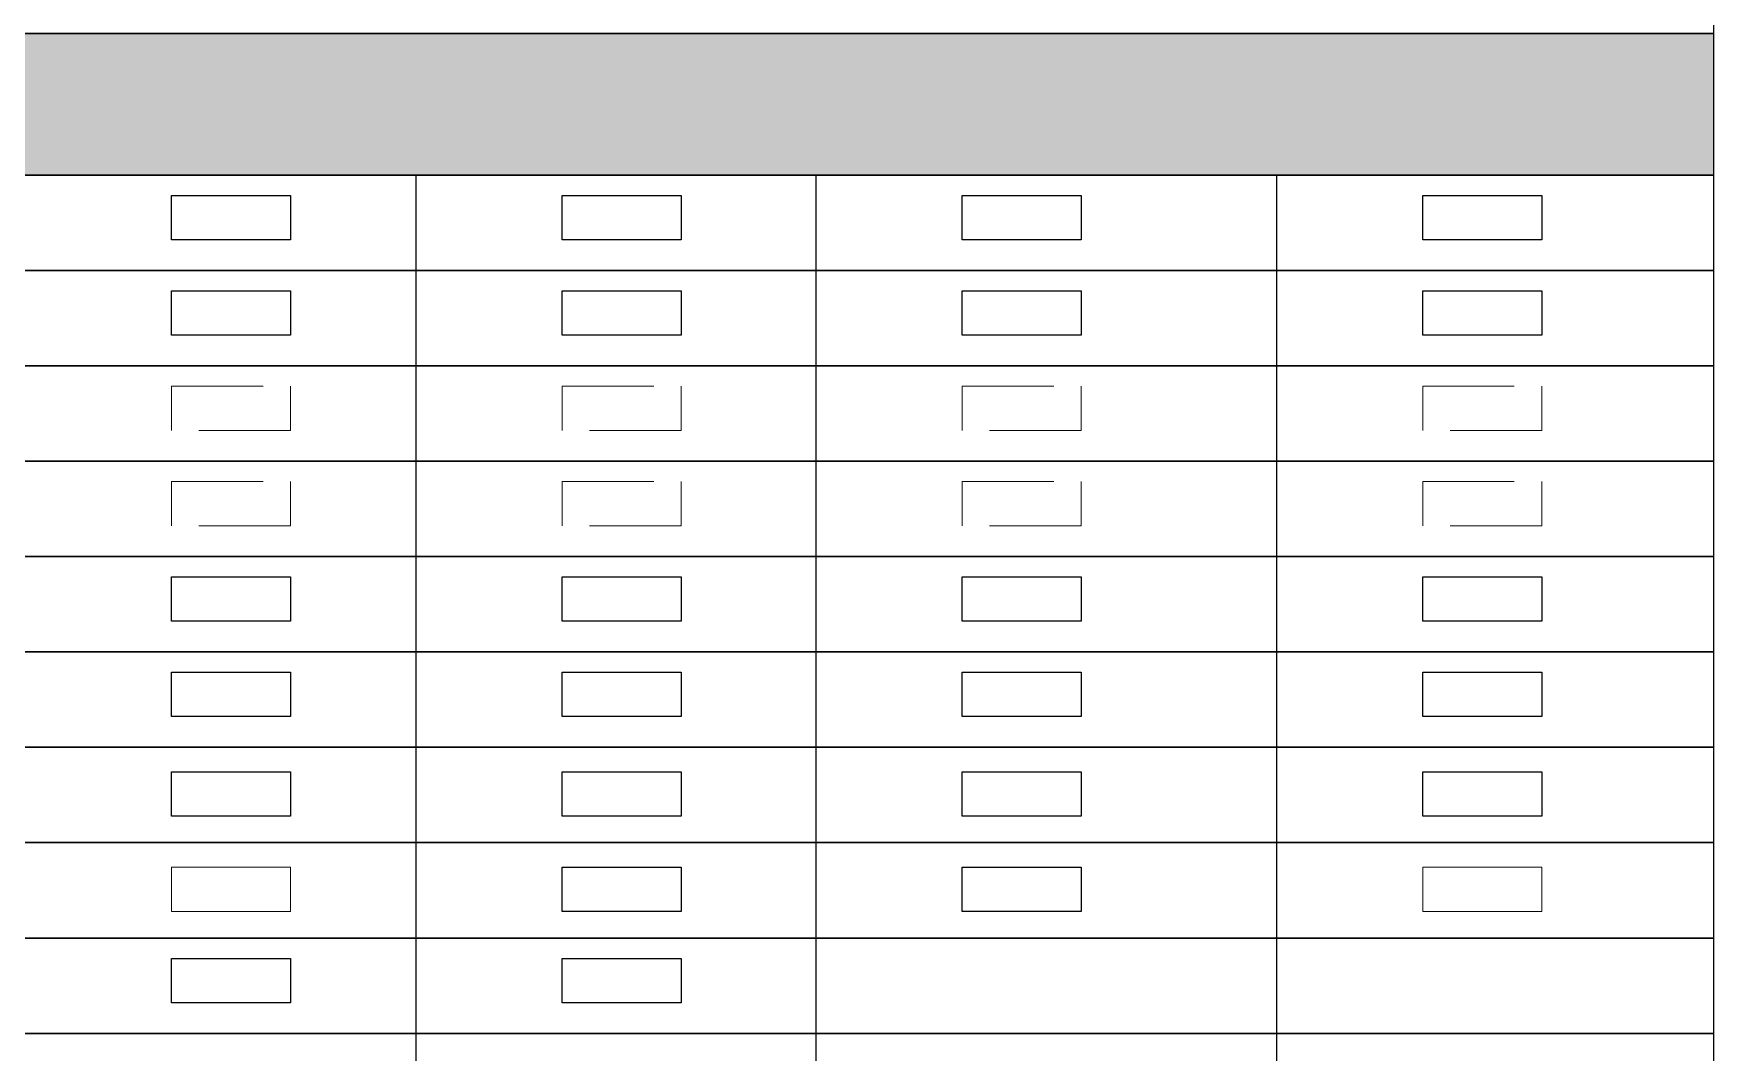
# Model space of a CAD drawing. Header units: millimetres. Extents: x -9481 to -9285, y 28728 to 28829.
# Drawn here: x -9451.39 to -9442.23, y 28797.4 to 28802.96 of the extents above; entities that cross this region are included whole.
import ezdxf

# ---------------------------------------------------------------- set-up
doc = ezdxf.new("R2010")
doc.units = ezdxf.units.MM
doc.linetypes.add('CONTINULUS', pattern=[0])
doc.linetypes.add('DASHED', pattern=[0.75, 0.5, -0.25])
for name, color, linetype in [('BLK_1_FLR_-1_APPROVED_CONSTRUCTION', 7, 'Continuous'), ('BLK_1_FLR_-1_DEMOLITION_AREA', 7, 'Continuous'), ('BLK_1_FLR_-2_APPROVED_CONSTRUCTION', 7, 'Continuous'), ('BLK_1_FLR_-2_BLT_UP_AREA', 7, 'Continuous'), ('BLK_1_FLR_-2_DEMOLITION_AREA', 7, 'Continuous'), ('BLK_1_FLR_3_APPROVED_CONSTRUCTION', 7, 'Continuous'), ('BLK_1_FLR_3_DEMOLITION_AREA', 7, 'Continuous'), ('BLK_1_FLR_3_ROOF_AREA', 7, 'Continuous'), ('BLK_1_FLR_4_APPROVED_CONSTRUCTION', 7, 'Continuous'), ('BLK_1_FLR_4_BLT_UP_AREA', 7, 'Continuous'), ('BLK_1_FLR_4_DEMOLITION_AREA', 7, 'Continuous'), ('BLK_1_FLR_4_ROOF_AREA', 7, 'Continuous'), ('BLK_1_PLANTATION_GREENSTRIP', 7, 'Continuous'), ('HATCH', 7, 'Continuous')]:
    doc.layers.add(name, color=color, linetype=linetype)
for name, color, linetype, plot in [('BLK_1_FLR_-1_BLT_UP_AREA', 25, 'Continuous', False), ('BLK_1_FLR_-1_BLT_UP_AREA_DEDUCT', 25, 'Continuous', False), ('BLK_1_FLR_-1_CARPET_AREA', 25, 'Continuous', False), ('BLK_1_FLR_-1_CRPT_AREA_DEDUCT', 4, 'Continuous', False), ('BLK_1_FLR_-2_BLT_UP_AREA_DEDUCT', 25, 'Continuous', False), ('BLK_1_FLR_-2_CARPET_AREA', 4, 'Continuous', False), ('BLK_1_FLR_3_BLT_UP_AREA', 7, 'Continuous', False), ('BLK_1_FLR_3_BLT_UP_AREA_DEDUCT', 7, 'Continuous', False), ('BLK_1_FLR_3_CARPET_AREA', 25, 'Continuous', False), ('BLK_1_FLR_4_BLT_UP_AREA_DEDUCT', 7, 'Continuous', False), ('BLK_1_FLR_4_CARPET_AREA', 4, 'Continuous', False), ('BLK_1_FLR_4_CRPT_AREA_DEDUCT', 25, 'Continuous', False)]:
    doc.layers.add(name, color=color, linetype=linetype, plot=plot)
for name, color, linetype, lineweight in [('BLK_1_FLR_-1_BLT_UP_AREA_EXISTING', 11, 'DASHED', 9), ('BLK_1_FLR_-2_BLT_UP_AREA_DEDUCT_EXISTING', 11, 'DASHED', 9), ('BLK_1_FLR_-2_BLT_UP_AREA_EXISTING', 11, 'DASHED', 9), ('BLK_1_FLR_-2_CRPT_AREA_DEDUCT', 7, 'Continuous', 0), ('BLK_1_FLR_3_BLT_UP_AREA_DEDUCT_EXISTING', 11, 'DASHED', 9), ('BLK_1_FLR_3_BLT_UP_AREA_EXISTING', 11, 'DASHED', 9), ('BLK_1_FLR_3_CRPT_AREA_DEDUCT', 7, 'Continuous', 0), ('BLK_1_FLR_4_BLT_UP_AREA_DEDUCT_EXISTING', 11, 'DASHED', 9), ('BLK_1_FLR_4_BLT_UP_AREA_EXISTING', 11, 'DASHED', 9), ('BLK_1_FLR_5_BLT_UP_AREA_DEDUCT_EXISTING', 11, 'DASHED', 9)]:
    doc.layers.add(name, color=color, linetype=linetype, lineweight=lineweight)

# ---------------------------------------------------------------- blocks, each defined once
blk = doc.blocks.new('H2')
at = {"layer": 'HATCH', "linetype": 'CONTINULUS', "ltscale": 0.05}
h = blk.add_hatch(color=241, dxfattribs=at)
h.dxf.hatch_style = 1
h.paths.add_polyline_path([(-9435.4551, 28804.6003), (-9435.4551, 28803.827), (-9396.4272, 28803.827), (-9396.4272, 28804.6003)])
blk.add_lwpolyline([(-9435.4551, 28804.6003), (-9396.4272, 28804.6003), (-9396.4272, 28803.827), (-9435.4551, 28803.827), (-9435.4551, 28804.6003)], close=True)

msp = doc.modelspace()

# ---------------------------------------------------------------- linework, layer by layer
for p, q in [((-9449.3086, 28802.1877), (-9449.3086, 28801.667)), ((-9447.1263, 28802.1877), (-9447.1263, 28801.667)), ((-9444.6141, 28802.1877), (-9444.6141, 28801.667)), ((-9449.3086, 28801.667), (-9449.3086, 28801.1464)), ((-9447.1263, 28801.667), (-9447.1263, 28801.1464)), ((-9444.6141, 28801.667), (-9444.6141, 28801.1464)), ((-9449.3086, 28801.1464), (-9449.3086, 28800.6257)), ((-9447.1263, 28801.1464), (-9447.1263, 28800.6257)), ((-9444.6141, 28801.1464), (-9444.6141, 28800.6257)), ((-9449.3086, 28800.6257), (-9449.3086, 28800.1051)), ((-9447.1263, 28800.6257), (-9447.1263, 28800.1051)), ((-9444.6141, 28800.6257), (-9444.6141, 28800.1051)), ((-9449.3086, 28800.1051), (-9449.3086, 28799.5844)), ((-9447.1263, 28800.1051), (-9447.1263, 28799.5844)), ((-9444.6141, 28800.1051), (-9444.6141, 28799.5844)), ((-9449.3086, 28799.5844), (-9449.3086, 28799.0638)), ((-9447.1263, 28799.5844), (-9447.1263, 28799.0638)), ((-9444.6141, 28799.5844), (-9444.6141, 28799.0638)), ((-9449.3086, 28799.0638), (-9449.3086, 28798.0225)), ((-9447.1263, 28799.0638), (-9447.1263, 28798.0225)), ((-9444.6141, 28799.0638), (-9444.6141, 28798.0225)), ((-9449.3086, 28798.0225), (-9449.3086, 28797.5019)), ((-9447.1263, 28798.0225), (-9447.1263, 28797.5019)), ((-9444.6141, 28798.0225), (-9444.6141, 28797.5019)), ((-9449.3086, 28797.5019), (-9449.3086, 28796.9812)), ((-9447.1263, 28797.5019), (-9447.1263, 28796.9812)), ((-9444.6141, 28797.5019), (-9444.6141, 28796.9812))]:
    msp.add_line(p, q)
for points in [[(-9442.23, 28805.5641), (-9442.23, 28802.9609), (-9481.2579, 28802.9609), (-9481.2579, 28805.5641)], [(-9481.2579, 28801.667), (-9481.2579, 28802.1877), (-9442.23, 28802.1877), (-9442.23, 28801.667), (-9470.8642, 28801.667)], [(-9470.8642, 28801.667), (-9442.23, 28801.667), (-9442.23, 28801.1464), (-9481.2579, 28801.1464), (-9481.2579, 28801.667)], [(-9481.2579, 28800.6257), (-9481.2579, 28801.1464), (-9442.23, 28801.1464), (-9442.23, 28800.6257), (-9470.8642, 28800.6257)], [(-9470.8642, 28800.6257), (-9442.23, 28800.6257), (-9442.23, 28800.1051), (-9481.2579, 28800.1051), (-9481.2579, 28800.6257)], [(-9481.2579, 28799.5844), (-9481.2579, 28800.1051), (-9442.23, 28800.1051), (-9442.23, 28799.5844), (-9481.2579, 28799.5844)], [(-9481.2579, 28799.0638), (-9481.2579, 28799.5844), (-9442.23, 28799.5844), (-9442.23, 28799.0638), (-9481.2579, 28799.0638)], [(-9481.2579, 28798.5432), (-9481.2579, 28799.0638), (-9442.23, 28799.0638), (-9442.23, 28798.5432), (-9470.8642, 28798.5432)], [(-9470.8642, 28798.5432), (-9442.23, 28798.5432), (-9442.23, 28798.0225), (-9481.2579, 28798.0225)]]:
    msp.add_lwpolyline(points)
for points in [[(-9481.2579, 28798.0225), (-9442.23, 28798.0225), (-9442.23, 28797.5019), (-9481.2579, 28797.5019), (-9481.2579, 28798.0225)], [(-9481.2579, 28797.5019), (-9442.23, 28797.5019), (-9442.23, 28796.9812), (-9481.2579, 28796.9812), (-9481.2579, 28797.5019)]]:
    msp.add_lwpolyline(points, close=True)
at = {"layer": 'BLK_1_FLR_-1_APPROVED_CONSTRUCTION', "color": 11}
msp.add_lwpolyline([(-9446.3282, 28799.994), (-9445.679, 28799.994), (-9445.679, 28799.7518), (-9446.3282, 28799.7518)], close=True, dxfattribs=at)
at = {"layer": 'BLK_1_FLR_-1_BLT_UP_AREA', "color": 11}
msp.add_lwpolyline([(-9446.3282, 28802.0766), (-9445.679, 28802.0766), (-9445.679, 28801.8344), (-9446.3282, 28801.8344)], close=True, dxfattribs=at)
at = {"layer": 'BLK_1_FLR_-1_BLT_UP_AREA_DEDUCT', "color": 11}
msp.add_lwpolyline([(-9446.3282, 28801.5559), (-9445.679, 28801.5559), (-9445.679, 28801.3138), (-9446.3282, 28801.3138)], close=True, dxfattribs=at)
at = {"layer": 'BLK_1_FLR_-1_BLT_UP_AREA_EXISTING', "color": 11}
msp.add_lwpolyline([(-9446.3282, 28801.0353), (-9445.679, 28801.0353), (-9445.679, 28800.7931), (-9446.3282, 28800.7931)], close=True, dxfattribs=at)
at = {"layer": 'BLK_1_FLR_-1_CARPET_AREA', "color": 11}
msp.add_lwpolyline([(-9446.3282, 28798.9303), (-9445.679, 28798.9303), (-9445.679, 28798.6881), (-9446.3282, 28798.6881)], close=True, dxfattribs=at)
at = {"layer": 'BLK_1_FLR_-1_CRPT_AREA_DEDUCT', "color": 11}
msp.add_lwpolyline([(-9446.3282, 28798.4097), (-9445.679, 28798.4097), (-9445.679, 28798.1675), (-9446.3282, 28798.1675)], close=True, dxfattribs=at)
at = {"layer": 'BLK_1_FLR_-1_DEMOLITION_AREA', "color": 7}
msp.add_lwpolyline([(-9446.3282, 28799.4733), (-9445.679, 28799.4733), (-9445.679, 28799.2312), (-9446.3282, 28799.2312)], close=True, dxfattribs=at)
at = {"layer": 'BLK_1_FLR_-2_APPROVED_CONSTRUCTION', "color": 11}
msp.add_lwpolyline([(-9443.8161, 28799.994), (-9443.1669, 28799.994), (-9443.1669, 28799.7518), (-9443.8161, 28799.7518)], close=True, dxfattribs=at)
at = {"layer": 'BLK_1_FLR_-2_BLT_UP_AREA', "color": 11}
msp.add_lwpolyline([(-9443.8161, 28802.0766), (-9443.1669, 28802.0766), (-9443.1669, 28801.8344), (-9443.8161, 28801.8344)], close=True, dxfattribs=at)
at = {"layer": 'BLK_1_FLR_-2_BLT_UP_AREA_DEDUCT', "color": 11}
msp.add_lwpolyline([(-9443.8161, 28801.5559), (-9443.1669, 28801.5559), (-9443.1669, 28801.3138), (-9443.8161, 28801.3138)], close=True, dxfattribs=at)
at = {"layer": 'BLK_1_FLR_-2_BLT_UP_AREA_DEDUCT_EXISTING', "color": 11}
msp.add_lwpolyline([(-9443.8161, 28800.5146), (-9443.1669, 28800.5146), (-9443.1669, 28800.2725), (-9443.8161, 28800.2725)], close=True, dxfattribs=at)
at = {"layer": 'BLK_1_FLR_-2_BLT_UP_AREA_EXISTING', "color": 11}
msp.add_lwpolyline([(-9443.8161, 28801.0353), (-9443.1669, 28801.0353), (-9443.1669, 28800.7931), (-9443.8161, 28800.7931)], close=True, dxfattribs=at)
at = {"layer": 'BLK_1_FLR_-2_CARPET_AREA', "color": 11}
msp.add_lwpolyline([(-9443.8161, 28798.9303), (-9443.1669, 28798.9303), (-9443.1669, 28798.6881), (-9443.8161, 28798.6881)], close=True, dxfattribs=at)
at = {"layer": 'BLK_1_FLR_-2_CRPT_AREA_DEDUCT', "color": 11}
msp.add_lwpolyline([(-9443.8161, 28798.4097), (-9443.1669, 28798.4097), (-9443.1669, 28798.1675), (-9443.8161, 28798.1675)], close=True, dxfattribs=at)
at = {"layer": 'BLK_1_FLR_-2_DEMOLITION_AREA', "color": 7}
msp.add_lwpolyline([(-9443.8161, 28799.4733), (-9443.1669, 28799.4733), (-9443.1669, 28799.2312), (-9443.8161, 28799.2312)], close=True, dxfattribs=at)
at = {"layer": 'BLK_1_FLR_3_APPROVED_CONSTRUCTION', "color": 11}
msp.add_lwpolyline([(-9450.642, 28799.994), (-9449.9928, 28799.994), (-9449.9928, 28799.7518), (-9450.642, 28799.7518)], close=True, dxfattribs=at)
at = {"layer": 'BLK_1_FLR_3_BLT_UP_AREA', "color": 11}
msp.add_lwpolyline([(-9450.642, 28802.0766), (-9449.9928, 28802.0766), (-9449.9928, 28801.8344), (-9450.642, 28801.8344)], close=True, dxfattribs=at)
at = {"layer": 'BLK_1_FLR_3_BLT_UP_AREA_DEDUCT', "color": 11}
msp.add_lwpolyline([(-9450.642, 28801.5559), (-9449.9928, 28801.5559), (-9449.9928, 28801.3138), (-9450.642, 28801.3138)], close=True, dxfattribs=at)
at = {"layer": 'BLK_1_FLR_3_BLT_UP_AREA_DEDUCT_EXISTING', "color": 11}
msp.add_lwpolyline([(-9450.642, 28800.5146), (-9449.9928, 28800.5146), (-9449.9928, 28800.2725), (-9450.642, 28800.2725)], close=True, dxfattribs=at)
at = {"layer": 'BLK_1_FLR_3_BLT_UP_AREA_EXISTING', "color": 11}
msp.add_lwpolyline([(-9450.642, 28801.0353), (-9449.9928, 28801.0353), (-9449.9928, 28800.7931), (-9450.642, 28800.7931)], close=True, dxfattribs=at)
at = {"layer": 'BLK_1_FLR_3_CARPET_AREA', "color": 11}
msp.add_lwpolyline([(-9450.642, 28798.9303), (-9449.9928, 28798.9303), (-9449.9928, 28798.6881), (-9450.642, 28798.6881)], close=True, dxfattribs=at)
at = {"layer": 'BLK_1_FLR_3_CRPT_AREA_DEDUCT', "color": 11}
msp.add_lwpolyline([(-9450.642, 28798.4097), (-9449.9928, 28798.4097), (-9449.9928, 28798.1675), (-9450.642, 28798.1675)], close=True, dxfattribs=at)
at = {"layer": 'BLK_1_FLR_3_DEMOLITION_AREA', "color": 7}
msp.add_lwpolyline([(-9450.642, 28799.4733), (-9449.9928, 28799.4733), (-9449.9928, 28799.2312), (-9450.642, 28799.2312)], close=True, dxfattribs=at)
at = {"layer": 'BLK_1_FLR_3_ROOF_AREA', "linetype": 'CONTINULUS', "ltscale": 0.05}
msp.add_lwpolyline([(-9450.642, 28797.9114), (-9449.9928, 28797.9114), (-9449.9928, 28797.6692), (-9450.642, 28797.6692)], close=True, dxfattribs=at)
at = {"layer": 'BLK_1_FLR_4_APPROVED_CONSTRUCTION', "color": 11}
msp.add_lwpolyline([(-9448.5105, 28799.994), (-9447.8613, 28799.994), (-9447.8613, 28799.7518), (-9448.5105, 28799.7518)], close=True, dxfattribs=at)
at = {"layer": 'BLK_1_FLR_4_BLT_UP_AREA', "color": 11}
msp.add_lwpolyline([(-9448.5105, 28802.0766), (-9447.8613, 28802.0766), (-9447.8613, 28801.8344), (-9448.5105, 28801.8344)], close=True, dxfattribs=at)
at = {"layer": 'BLK_1_FLR_4_BLT_UP_AREA_DEDUCT', "color": 11}
msp.add_lwpolyline([(-9448.5105, 28801.5559), (-9447.8613, 28801.5559), (-9447.8613, 28801.3138), (-9448.5105, 28801.3138)], close=True, dxfattribs=at)
at = {"layer": 'BLK_1_FLR_4_BLT_UP_AREA_DEDUCT_EXISTING', "color": 11}
msp.add_lwpolyline([(-9448.5105, 28800.5146), (-9447.8613, 28800.5146), (-9447.8613, 28800.2725), (-9448.5105, 28800.2725)], close=True, dxfattribs=at)
at = {"layer": 'BLK_1_FLR_4_BLT_UP_AREA_EXISTING', "color": 11}
msp.add_lwpolyline([(-9448.5105, 28801.0353), (-9447.8613, 28801.0353), (-9447.8613, 28800.7931), (-9448.5105, 28800.7931)], close=True, dxfattribs=at)
at = {"layer": 'BLK_1_FLR_4_CARPET_AREA', "color": 11}
msp.add_lwpolyline([(-9448.5105, 28798.9303), (-9447.8613, 28798.9303), (-9447.8613, 28798.6881), (-9448.5105, 28798.6881)], close=True, dxfattribs=at)
at = {"layer": 'BLK_1_FLR_4_CRPT_AREA_DEDUCT', "color": 11}
msp.add_lwpolyline([(-9448.5105, 28798.4097), (-9447.8613, 28798.4097), (-9447.8613, 28798.1675), (-9448.5105, 28798.1675)], close=True, dxfattribs=at)
at = {"layer": 'BLK_1_FLR_4_DEMOLITION_AREA', "color": 7}
msp.add_lwpolyline([(-9448.5105, 28799.4733), (-9447.8613, 28799.4733), (-9447.8613, 28799.2312), (-9448.5105, 28799.2312)], close=True, dxfattribs=at)
at = {"layer": 'BLK_1_FLR_4_ROOF_AREA', "linetype": 'CONTINULUS', "ltscale": 0.05}
msp.add_lwpolyline([(-9448.5105, 28797.9114), (-9447.8613, 28797.9114), (-9447.8613, 28797.6692), (-9448.5105, 28797.6692)], close=True, dxfattribs=at)
at = {"layer": 'BLK_1_FLR_5_BLT_UP_AREA_DEDUCT_EXISTING', "color": 11}
msp.add_lwpolyline([(-9446.3282, 28800.5146), (-9445.679, 28800.5146), (-9445.679, 28800.2725), (-9446.3282, 28800.2725)], close=True, dxfattribs=at)

# ---------------------------------------------------------------- block references
at = {"layer": 'BLK_1_PLANTATION_GREENSTRIP', "linetype": 'CONTINULUS'}
msp.add_blockref('H2', (-45.8028, -1.6393), dxfattribs=at)

doc.saveas('drawing.dxf')
